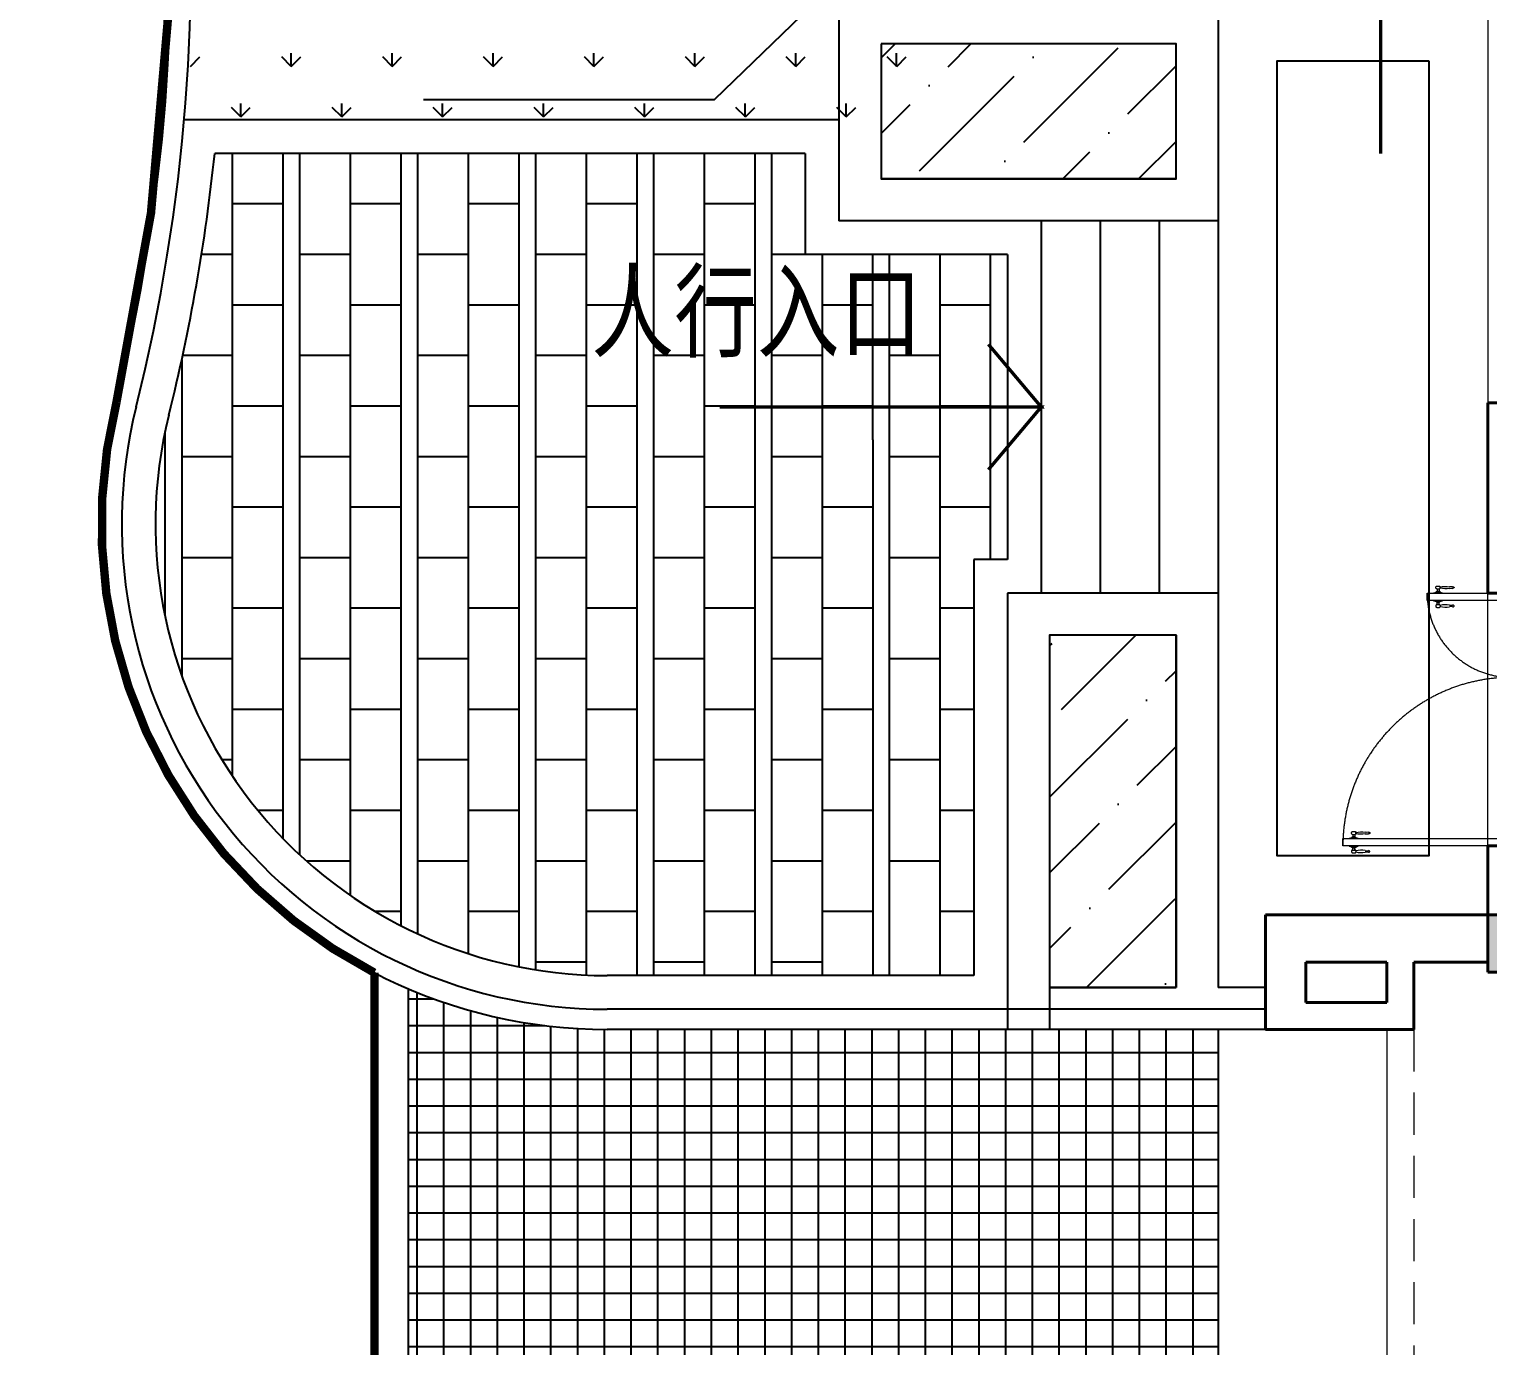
# Model space of a CAD drawing. Extents: x 141531 to 670160, y -200720 to 55914.
# Drawn here: x 497443 to 506098, y -177319 to -169504 of the extents above; entities that cross this region are included whole.
import ezdxf

# ---------------------------------------------------------------- set-up
doc = ezdxf.new("R2010")
doc.units = 0
doc.header["$LTSCALE"] = 1000
doc.header["$MEASUREMENT"] = 0
doc.linetypes.add('ACAD_ISO03W100', pattern=[30, 12, -18])
doc.linetypes.add('DASHED2', pattern=[0.375, 0.25, -0.125])
for name, color, linetype, lineweight in [('01.0墙体线', 7, 'CONTINUOUS', 40), ('02.1家具粗', 4, 'CONTINUOUS', 25), ('02.3家具细', 9, 'CONTINUOUS', 5), ('08.1窗外线', 2, 'CONTINUOUS', 18), ('09.0门用线', 5, 'CONTINUOUS', 15), ('13.1柱填充', 8, 'CONTINUOUS', 0), ('16.0分割线', 6, 'ACAD_ISO03W100', 13)]:
    doc.layers.add(name, color=color, linetype=linetype, lineweight=lineweight)
for name, color, linetype in [('WALL', 254, 'CONTINUOUS'), ('乔木标注', 10, 'CONTINUOUS'), ('填充', 3, 'CONTINUOUS'), ('文字22', 3, 'CONTINUOUS'), ('植物', 3, 'CONTINUOUS'), ('灌木', 86, 'CONTINUOUS'), ('灌木填充', 56, 'CONTINUOUS'), ('设计', 4, 'CONTINUOUS')]:
    doc.layers.add(name, color=color, linetype=linetype)
doc.styles.add('DIM_FONT', font='txt', dxfattribs={"width": 0.8})
doc.linetypes.add('ZIGZAG', pattern='A,0.0001,-0.2,[131,ltypeshp.shx,S=0.2,R=0,X=-0.2,Y=0],-0.4,[131,ltypeshp.shx,S=0.2,R=180,X=0.2,Y=0],-0.2', length=0.8001)
pattern_1 = [(45, (0, 0), (168.3798022700467, 617.3926083235043), [793.75, -158.75, 0, -158.75])]

# ---------------------------------------------------------------- blocks, each defined once
blk = doc.blocks.new('A$C501F2513')
at = {"layer": '02.3家具细', "ltscale": 1.4}
for p, q in [((-3.833022503647953, 6.037149595373194), (-3.833022503647953, -7.822850404612836)), ((6.06697749637533, 10.98714959537028), (1.116977496305481, 10.98714959537028)), ((11.01697749632876, 6.037149595373194), (11.01697749632876, -7.822850404612836)), ((11.01697749632876, 4.882149595374358), (23.39197749632876, 4.882149595374358)), ((23.39197749632876, 4.882149595374358), (23.39197749632876, -6.667850404614001)), ((25.8669774964219, 6.532149595397641), (25.04197749635205, 6.532149595397641)), ((29.9919774964219, 15.60714959540928), (25.8669774964219, 6.532149595397641)), ((25.8669774964219, 6.532149595397641), (25.8669774964219, -8.317850404637284)), ((32.46697749639861, 23.85714959540928), (29.9919774964219, 15.60714959540928)), ((29.9919774964219, 15.60714959540928), (29.9919774964219, -17.39285040459072)), ((32.46697749639861, 23.85714959540928), (32.46697749639861, -25.64285040459072)), ((34.1169774964219, 23.85714959540928), (32.46697749639861, 23.85714959540928)), ((34.1169774964219, 23.85714959540928), (34.1169774964219, -25.64285040459072)), ((6.06697749637533, -12.77285040460993), (1.116977496305481, -12.77285040460993)), ((11.01697749632876, -6.667850404614001), (23.39197749632876, -6.667850404614001)), ((25.8669774964219, -8.317850404637284), (25.04197749635205, -8.317850404637284)), ((25.8669774964219, -8.317850404637284), (29.9919774964219, -17.39285040459072)), ((29.9919774964219, -17.39285040459072), (32.46697749639861, -25.64285040459072)), ((32.46697749639861, -25.64285040459072), (34.1169774964219, -25.64285040459072))]:
    blk.add_line(p, q, dxfattribs=at)
for centre, radius, start, end in [((1.116977496305481, 6.037149595373194), 4.95, 90, 180), ((6.06697749637533, 6.037149595373194), 4.95, 0, 90), ((25.04197749635205, 4.882149595374358), 1.65, 90, 180), ((1.116977496305481, -7.822850404612836), 4.95, 180, 270), ((92.42430293106008, -41.41462192455947), 95.69419394001612, 162.5841223383593, 193.2636705393695), ((-55.37558677000925, -72.05166548432317), 55.34356482794254, 350.9748091379519, 9.025190862048088), ((6.06697749637533, -7.822850404612836), 4.95, 270, 0), ((-85.24034793768078, -41.41462192463223), 95.69419393947413, 346.7363294606305, 17.4158776616407), ((62.55954176280648, -72.05166548432317), 55.34356482794254, 170.9748091379519, 189.0251908620481), ((25.04197749635205, -6.667850404614001), 1.65, 180, 270), ((10.73796826601028, -81.45693154119363), 11.47800403445079, 176.385579439761, 216.2314630481624), ((3.591977496515028, -87.31828565352771), 2.305292850564911, 203.5941302076808, 336.4058697923192), ((-3.554013273213059, -81.45693154119363), 11.47800403445079, 323.7685369518376, 3.614420560239009)]:
    blk.add_arc(centre, radius, start, end, dxfattribs=at)
blk = doc.blocks.new('A$C05DC0E02')
at = {"layer": '09.0门用线', "ltscale": 0.1}
for p, q in [((-1411.04132651072, 833.2020762381289), (-1367.822935706121, 833.2020762381289)), ((-1411.04132651072, -166.797923761842), (-1411.04132651072, 833.2020762381289)), ((-1367.822935706121, 833.2020762381289), (-1367.822935706121, -166.797923761842)), ((45.74028268468101, -166.797923761842), (45.74028268468101, 333.2020762381289)), ((45.74028268468101, 333.2020762381289), (88.95867348928005, 333.2020762381289)), ((88.95867348928005, 333.2020762381289), (88.95867348928005, -166.797923761842)), ((-1367.822935706121, -166.797923761842), (-1411.04132651072, -166.797923761842)), ((88.95867348928005, -166.797923761842), (45.74028268468101, -166.797923761842))]:
    blk.add_line(p, q, dxfattribs=at)
at = {"layer": '09.0门用线', "linetype": 'ACAD_ISO03W100'}
for centre, radius, start, end in [((-1411.04132651072, -166.797923761842), 999.9999999999709, 0, 90), ((88.95867348928005, -166.797923761842), 499.9999999999709, 90, 180)]:
    blk.add_arc(centre, radius, start, end, dxfattribs=at)
at = {"layer": '02.1家具粗', "yscale": 1.080459770120797, "zscale": 1.080459770114943}
for p, xscale in [((-1447.90334817348, 769.339178974129), 1.080459770164452), ((-1330.96091404336, 769.339178974129), -1.080459770164452), ((8.87826102192048, 269.339178974129), 1.080459770164452), ((125.8206951520406, 269.339178974129), -1.080459770164452)]:
    blk.add_blockref('A$C501F2513', p, dxfattribs=dict(at, xscale=xscale))
blk = doc.blocks.new('A$C576C5176')
at = {"layer": '02.3家具细', "ltscale": 1.4}
for p, q in [((-302.8152165866923, 114.8684173713555), (-302.8152165866923, 99.89324495749315)), ((-292.118664862006, 120.2166932334658), (-297.4669407244073, 120.2166932334658)), ((-292.118664862006, 94.54496909538284), (-297.4669407244073, 94.54496909538284)), ((-286.7703889998375, 114.8684173713555), (-286.7703889998375, 99.89324495749315)), ((-286.7703889998375, 113.6204863368766), (-273.3996993439505, 113.6204863368766)), ((-286.7703889998375, 101.141175991972), (-273.3996993439505, 101.141175991972)), ((-273.3996993439505, 113.6204863368766), (-273.3996993439505, 101.141175991972)), ((-270.7255614127498, 115.4032449575898), (-271.61694072315, 115.4032449575898)), ((-270.7255614127498, 99.35841737125884), (-271.61694072315, 99.35841737125884)), ((-266.2686648608651, 125.2084173714393), (-270.7255614127498, 115.4032449575898)), ((-270.7255614127498, 115.4032449575898), (-270.7255614127498, 99.35841737125884)), ((-270.7255614127498, 99.35841737125884), (-266.2686648608651, 89.55324495746754)), ((-263.5945269296644, 134.1222104749468), (-266.2686648608651, 125.2084173714393)), ((-266.2686648608651, 125.2084173714393), (-266.2686648608651, 89.55324495746754)), ((-266.2686648608651, 89.55324495746754), (-263.5945269296644, 80.63945185396005)), ((-263.5945269296644, 134.1222104749468), (-263.5945269296644, 80.63945185396005)), ((-261.811768308864, 134.1222104749468), (-263.5945269296644, 134.1222104749468)), ((-261.811768308864, 134.1222104749468), (-261.811768308864, 80.63945185396005)), ((-218.5933775077574, 134.1222104749468), (-218.5933775077574, 80.63945185396005)), ((-218.5933775077574, 134.1222104749468), (-216.8106188869569, 134.1222104749468)), ((-216.8106188869569, 134.1222104749468), (-216.8106188869569, 80.63945185396005)), ((-216.8106188869569, 134.1222104749468), (-214.1364809557563, 125.2084173714393)), ((-214.1364809557563, 89.55324495746754), (-216.8106188869569, 80.63945185396005)), ((-214.1364809557563, 125.2084173714393), (-214.1364809557563, 89.55324495746754)), ((-214.1364809557563, 125.2084173714393), (-209.6795844038716, 115.4032449575898)), ((-209.6795844038716, 99.35841737125884), (-214.1364809557563, 89.55324495746754)), ((-209.6795844038716, 115.4032449575898), (-209.6795844038716, 99.35841737125884)), ((-209.6795844038716, 115.4032449575898), (-208.7882050934713, 115.4032449575898)), ((-209.6795844038716, 99.35841737125884), (-208.7882050934713, 99.35841737125884)), ((-193.6347568167839, 113.6204863368766), (-207.0054464726709, 113.6204863368766)), ((-207.0054464726709, 113.6204863368766), (-207.0054464726709, 101.141175991972)), ((-193.6347568167839, 101.141175991972), (-207.0054464726709, 101.141175991972)), ((-193.6347568167839, 114.8684173713555), (-193.6347568167839, 99.89324495749315)), ((-188.2864809546154, 120.2166932334658), (-182.938205092214, 120.2166932334658)), ((-188.2864809546154, 94.54496909538284), (-182.938205092214, 94.54496909538284)), ((-177.5899292299291, 114.8684173713555), (-177.5899292299291, 99.89324495749315)), ((-263.5945269296644, 80.63945185396005), (-261.811768308864, 80.63945185396005)), ((-216.8106188869569, 80.63945185396005), (-218.5933775077574, 80.63945185396005)), ((1153.966392608709, -385.1315826286445), (1153.966392608709, -400.1067550425068)), ((1164.662944333395, -379.7833067665342), (1159.314668470994, -379.7833067665342)), ((1164.662944333395, -405.4550309046172), (1159.314668470994, -405.4550309046172)), ((1170.011220195564, -385.1315826286445), (1170.011220195564, -400.1067550425068)), ((1170.011220195564, -386.3795136631234), (1183.38190985145, -386.3795136631234)), ((1170.011220195564, -398.858824008028), (1183.38190985145, -398.858824008028)), ((1183.38190985145, -386.3795136631234), (1183.38190985145, -398.858824008028)), ((1186.056047782651, -384.5967550424102), (1185.164668472251, -384.5967550424102)), ((1186.056047782651, -400.6415826287412), (1185.164668472251, -400.6415826287412)), ((1190.512944334536, -374.7915826285607), (1186.056047782651, -384.5967550424102)), ((1186.056047782651, -384.5967550424102), (1186.056047782651, -400.6415826287412)), ((1186.056047782651, -400.6415826287412), (1190.512944334536, -410.4467550425325)), ((1193.187082265737, -365.8777895250532), (1190.512944334536, -374.7915826285607)), ((1190.512944334536, -374.7915826285607), (1190.512944334536, -410.4467550425325)), ((1190.512944334536, -410.4467550425325), (1193.187082265737, -419.3605481460399)), ((1193.187082265737, -365.8777895250532), (1193.187082265737, -419.3605481460399)), ((1194.969840886537, -365.8777895250532), (1193.187082265737, -365.8777895250532)), ((1193.187082265737, -419.3605481460399), (1194.969840886537, -419.3605481460399)), ((1194.969840886537, -365.8777895250532), (1194.969840886537, -419.3605481460399)), ((1238.188231687644, -365.8777895250532), (1238.188231687644, -419.3605481460399)), ((1238.188231687644, -365.8777895250532), (1239.970990308444, -365.8777895250532)), ((1239.970990308444, -419.3605481460399), (1238.188231687644, -419.3605481460399)), ((1239.970990308444, -365.8777895250532), (1239.970990308444, -419.3605481460399)), ((1239.970990308444, -365.8777895250532), (1242.645128239645, -374.7915826285607)), ((1242.645128239645, -410.4467550425325), (1239.970990308444, -419.3605481460399)), ((1242.645128239645, -374.7915826285607), (1242.645128239645, -410.4467550425325)), ((1242.645128239645, -374.7915826285607), (1247.102024791529, -384.5967550424102)), ((1247.102024791529, -400.6415826287412), (1242.645128239645, -410.4467550425325)), ((1247.102024791529, -384.5967550424102), (1247.102024791529, -400.6415826287412)), ((1247.102024791529, -384.5967550424102), (1247.99340410193, -384.5967550424102)), ((1247.102024791529, -400.6415826287412), (1247.99340410193, -400.6415826287412)), ((1263.146852378617, -386.3795136631234), (1249.77616272273, -386.3795136631234)), ((1249.77616272273, -386.3795136631234), (1249.77616272273, -398.858824008028)), ((1263.146852378617, -398.858824008028), (1249.77616272273, -398.858824008028)), ((1263.146852378617, -385.1315826286445), (1263.146852378617, -400.1067550425068)), ((1268.495128240786, -379.7833067665342), (1273.843404103187, -379.7833067665342)), ((1268.495128240786, -405.4550309046172), (1273.843404103187, -405.4550309046172)), ((1279.191679965472, -385.1315826286445), (1279.191679965472, -400.1067550425068))]:
    blk.add_line(p, q, dxfattribs=at)
for centre, major_axis, ratio, start_param, end_param in [((-198.8130488708848, 63.59868722310057), (-73.11040534444976, 73.11040534444976), 0.9999999999987057, 0.4814337560893014, 1.016892885201016), ((-297.4669407244073, 114.8684173713555), (-3.781802129829884, 3.781802129829885), 0.9999999999873579, -0.7853981634037693, 0.785398163403769), ((-297.4669407244073, 99.89324495749315), (3.781802129829885, 3.781802129829885), 0.9999999999873579, 2.356194490186024, 3.926990816993563), ((-292.118664862006, 114.8684173713555), (-3.781802129811179, 3.781802129811179), 0.9999999999972504, 3.926990816988616, 5.497787143780763), ((-292.118664862006, 99.89324495749315), (3.781802129811178, 3.781802129811178), 0.9999999999972505, 3.926990816988616, 5.497787143780763), ((-390.77255671483, 63.59868722304236), (-73.11040534412048, 73.11040534412052), 0.9999999999985485, 3.695496095185117, 4.230955224296522), ((-271.61694072315, 113.6204863368766), (-1.260600709967548, 1.260600709967548), 0.9999999999978546, -0.785398163398521, 0.7853981633985208), ((-271.61694072315, 101.141175991972), (-1.260600709972119, 1.260600709972119), 0.9999999999906017, 0.7853981634021472, 2.356194490187645), ((-287.0718472485896, 20.3345825796132), (8.76920002088696, 8.76920002088696), 0.9999999999750133, 2.293110950853856, 2.988552813174677), ((-358.5048837276408, 30.49659418134252), (42.28250734092386, 42.28250734092386), 0.9999999999999997, 5.340267847624658, 5.655306439939618), ((-294.7928027930902, 14.00162526278291), (-1.761244729763416, 1.761244729763416), 0.999999999941614, 1.197193419680133, 3.515195560762942), ((-302.5137583377073, 20.3345825796132), (8.769200021084307, 8.769200021084306), 0.9999999999905024, 4.86542882079732, 5.560870683102338), ((-231.0807218587724, 30.49659418134252), (42.28250734092386, 42.28250734092386), 0.9999999999999997, 2.198675194034864, 2.513713786349824), ((1257.968560324516, -436.4013127768994), (-73.11040534444976, 73.11040534444976), 0.9999999999987057, 0.4814337560893014, 1.016892885201016), ((1257.968560324516, -436.4013127768994), (-73.11040534444976, 73.11040534444976), 0.9999999999987057, 0.4814337560893014, 1.016892885201016), ((1159.314668470994, -385.1315826286445), (-3.781802129829884, 3.781802129829885), 0.9999999999873579, -0.7853981634037693, 0.785398163403769), ((1159.314668470994, -385.1315826286445), (-3.781802129829884, 3.781802129829885), 0.9999999999873579, -0.7853981634037693, 0.785398163403769), ((1159.314668470994, -400.1067550425068), (3.781802129829885, 3.781802129829885), 0.9999999999873579, 2.356194490186024, 3.926990816993563), ((1159.314668470994, -400.1067550425068), (3.781802129829885, 3.781802129829885), 0.9999999999873579, 2.356194490186024, 3.926990816993563), ((1164.662944333395, -385.1315826286445), (-3.781802129811179, 3.781802129811179), 0.9999999999972504, 3.926990816988616, 5.497787143780763), ((1164.662944333395, -385.1315826286445), (-3.781802129811179, 3.781802129811179), 0.9999999999972504, 3.926990816988616, 5.497787143780763), ((1164.662944333395, -400.1067550425068), (3.781802129811178, 3.781802129811178), 0.9999999999972505, 3.926990816988616, 5.497787143780763), ((1164.662944333395, -400.1067550425068), (3.781802129811178, 3.781802129811178), 0.9999999999972505, 3.926990816988616, 5.497787143780763), ((1066.009052480571, -436.4013127769576), (-73.11040534412048, 73.11040534412052), 0.9999999999985485, 3.695496095185117, 4.230955224296522), ((1066.009052480571, -436.4013127769576), (-73.11040534412048, 73.11040534412052), 0.9999999999985485, 3.695496095185117, 4.230955224296522), ((1185.164668472251, -386.3795136631234), (-1.260600709967548, 1.260600709967548), 0.9999999999978546, -0.785398163398521, 0.7853981633985208), ((1185.164668472251, -386.3795136631234), (-1.260600709967548, 1.260600709967548), 0.9999999999978546, -0.785398163398521, 0.7853981633985208), ((1185.164668472251, -398.858824008028), (-1.260600709972119, 1.260600709972119), 0.9999999999906017, 0.7853981634021472, 2.356194490187645), ((1185.164668472251, -398.858824008028), (-1.260600709972119, 1.260600709972119), 0.9999999999906017, 0.7853981634021472, 2.356194490187645), ((1169.709761946811, -479.6654174203868), (8.76920002088696, 8.76920002088696), 0.9999999999750133, 2.293110950853856, 2.988552813174677), ((1169.709761946811, -479.6654174203868), (8.76920002088696, 8.76920002088696), 0.9999999999750133, 2.293110950853856, 2.988552813174677), ((1098.27672546776, -469.5034058186575), (42.28250734092386, 42.28250734092386), 0.9999999999999997, 5.340267847624658, 5.655306439939618), ((1098.27672546776, -469.5034058186575), (42.28250734092386, 42.28250734092386), 0.9999999999999997, 5.340267847624658, 5.655306439939618), ((1161.988806402311, -485.9983747372171), (-1.761244729763416, 1.761244729763416), 0.999999999941614, 1.197193419680133, 3.515195560762942), ((1161.988806402311, -485.9983747372171), (-1.761244729763416, 1.761244729763416), 0.999999999941614, 1.197193419680133, 3.515195560762942), ((1154.267850857694, -479.6654174203868), (8.769200021084307, 8.769200021084306), 0.9999999999905024, 4.86542882079732, 5.560870683102338), ((1154.267850857694, -479.6654174203868), (8.769200021084307, 8.769200021084306), 0.9999999999905024, 4.86542882079732, 5.560870683102338), ((1225.700887336629, -469.5034058186575), (42.28250734092386, 42.28250734092386), 0.9999999999999997, 2.198675194034864, 2.513713786349824), ((1225.700887336629, -469.5034058186575), (42.28250734092386, 42.28250734092386), 0.9999999999999997, 2.198675194034864, 2.513713786349824)]:
    blk.add_ellipse(centre, major_axis=major_axis, ratio=ratio, start_param=start_param, end_param=end_param, dxfattribs=at)
at = {"layer": '02.3家具细', "ltscale": 1.4, "extrusion": (0, 0, -1)}
for centre, major_axis, ratio, start_param, end_param in [((-208.7882050934713, 113.6204863368766), (1.260600709967548, 1.260600709967548), 0.9999999999978546, -0.785398163398521, 0.7853981633985208), ((-208.7882050934713, 101.141175991972), (1.260600709972119, 1.260600709972119), 0.9999999999906017, 0.7853981634021472, 2.356194490187645), ((-188.2864809546154, 114.8684173713555), (3.781802129811179, 3.781802129811179), 0.9999999999972504, 3.926990816988616, 5.497787143780763), ((-188.2864809546154, 99.89324495749315), (-3.781802129811178, 3.781802129811178), 0.9999999999972505, 3.926990816988616, 5.497787143780763), ((-182.938205092214, 114.8684173713555), (3.781802129829884, 3.781802129829885), 0.9999999999873579, -0.7853981634037693, 0.785398163403769), ((-182.938205092214, 99.89324495749315), (-3.781802129829885, 3.781802129829885), 0.9999999999873579, 2.356194490186024, 3.926990816993563), ((-177.8913874789141, 20.3345825796132), (-8.769200021084307, 8.769200021084306), 0.9999999999905024, 4.86542882079732, 5.560870683102338), ((-249.3244239578489, 30.49659418134252), (-42.28250734092386, 42.28250734092386), 0.9999999999999997, 2.198675194034864, 2.513713786349824), ((-185.6123430235311, 14.00162526278291), (1.761244729763416, 1.761244729763416), 0.999999999941614, 1.197193419680133, 3.515195560762942), ((-121.9002620889805, 30.49659418134252), (-42.28250734092386, 42.28250734092386), 0.9999999999999997, 5.340267847624658, 5.655306439939618), ((1247.99340410193, -386.3795136631234), (1.260600709967548, 1.260600709967548), 0.9999999999978546, -0.785398163398521, 0.7853981633985208), ((1247.99340410193, -386.3795136631234), (1.260600709967548, 1.260600709967548), 0.9999999999978546, -0.785398163398521, 0.7853981633985208), ((1247.99340410193, -398.858824008028), (1.260600709972119, 1.260600709972119), 0.9999999999906017, 0.7853981634021472, 2.356194490187645), ((1247.99340410193, -398.858824008028), (1.260600709972119, 1.260600709972119), 0.9999999999906017, 0.7853981634021472, 2.356194490187645), ((1268.495128240786, -385.1315826286445), (3.781802129811179, 3.781802129811179), 0.9999999999972504, 3.926990816988616, 5.497787143780763), ((1268.495128240786, -385.1315826286445), (3.781802129811179, 3.781802129811179), 0.9999999999972504, 3.926990816988616, 5.497787143780763), ((1268.495128240786, -400.1067550425068), (-3.781802129811178, 3.781802129811178), 0.9999999999972505, 3.926990816988616, 5.497787143780763), ((1268.495128240786, -400.1067550425068), (-3.781802129811178, 3.781802129811178), 0.9999999999972505, 3.926990816988616, 5.497787143780763), ((1273.843404103187, -385.1315826286445), (3.781802129829884, 3.781802129829885), 0.9999999999873579, -0.7853981634037693, 0.785398163403769), ((1273.843404103187, -385.1315826286445), (3.781802129829884, 3.781802129829885), 0.9999999999873579, -0.7853981634037693, 0.785398163403769), ((1273.843404103187, -400.1067550425068), (-3.781802129829885, 3.781802129829885), 0.9999999999873579, 2.356194490186024, 3.926990816993563), ((1273.843404103187, -400.1067550425068), (-3.781802129829885, 3.781802129829885), 0.9999999999873579, 2.356194490186024, 3.926990816993563), ((1278.890221716487, -479.6654174203868), (-8.769200021084307, 8.769200021084306), 0.9999999999905024, 4.86542882079732, 5.560870683102338), ((1278.890221716487, -479.6654174203868), (-8.769200021084307, 8.769200021084306), 0.9999999999905024, 4.86542882079732, 5.560870683102338), ((1207.457185237552, -469.5034058186575), (-42.28250734092386, 42.28250734092386), 0.9999999999999997, 2.198675194034864, 2.513713786349824), ((1207.457185237552, -469.5034058186575), (-42.28250734092386, 42.28250734092386), 0.9999999999999997, 2.198675194034864, 2.513713786349824), ((1271.16926617187, -485.9983747372171), (1.761244729763416, 1.761244729763416), 0.999999999941614, 1.197193419680133, 3.515195560762942), ((1271.16926617187, -485.9983747372171), (1.761244729763416, 1.761244729763416), 0.999999999941614, 1.197193419680133, 3.515195560762942), ((1334.88134710642, -469.5034058186575), (-42.28250734092386, 42.28250734092386), 0.9999999999999997, 5.340267847624658, 5.655306439939618), ((1334.88134710642, -469.5034058186575), (-42.28250734092386, 42.28250734092386), 0.9999999999999997, 5.340267847624658, 5.655306439939618)]:
    blk.add_ellipse(centre, major_axis=major_axis, ratio=ratio, start_param=start_param, end_param=end_param, dxfattribs=at)
at = {"layer": '02.3家具细', "ltscale": 1.4, "extrusion": (0, 0, -0.9999999999999998)}
for centre, major_axis, ratio, start_param, end_param in [((-89.63258910179138, 63.59868722304236), (73.11040534412048, 73.11040534412052), 0.9999999999985485, 3.695496095185117, 4.230955224296522), ((-281.5920969457366, 63.59868722310057), (73.11040534444976, 73.11040534444976), 0.9999999999987057, 0.4814337560893014, 1.016892885201016), ((-193.3332985680318, 20.3345825796132), (-8.76920002088696, 8.76920002088696), 0.9999999999750133, 2.293110950853856, 2.988552813174677), ((1367.14902009361, -436.4013127769576), (73.11040534412048, 73.11040534412052), 0.9999999999985485, 3.695496095185117, 4.230955224296522), ((1367.14902009361, -436.4013127769576), (73.11040534412048, 73.11040534412052), 0.9999999999985485, 3.695496095185117, 4.230955224296522), ((1175.189512249664, -436.4013127768994), (73.11040534444976, 73.11040534444976), 0.9999999999987057, 0.4814337560893014, 1.016892885201016), ((1175.189512249664, -436.4013127768994), (73.11040534444976, 73.11040534444976), 0.9999999999987057, 0.4814337560893014, 1.016892885201016), ((1263.448310627369, -479.6654174203868), (-8.76920002088696, 8.76920002088696), 0.9999999999750133, 2.293110950853856, 2.988552813174677), ((1263.448310627369, -479.6654174203868), (-8.76920002088696, 8.76920002088696), 0.9999999999750133, 2.293110950853856, 2.988552813174677)]:
    blk.add_ellipse(centre, major_axis=major_axis, ratio=ratio, start_param=start_param, end_param=end_param, dxfattribs=at)
at = {"layer": '09.0门用线', "ltscale": 0.1}
for p, q in [((-261.8117683106102, 172.208417371352), (-218.5933775060112, 172.208417371352)), ((-261.8117683106102, -827.7915826286189), (-261.8117683106102, 172.208417371352)), ((-218.5933775060112, 172.208417371352), (-218.5933775060112, -827.7915826286189)), ((1194.969840884791, -827.7915826286189), (1194.969840884791, -327.791582628648)), ((1194.969840884791, -327.791582628648), (1238.18823168939, -327.791582628648)), ((1238.18823168939, -327.791582628648), (1238.18823168939, -827.7915826286189))]:
    blk.add_line(p, q, dxfattribs=at)
at = {"layer": '09.0门用线', "linetype": 'ACAD_ISO03W100'}
for centre, radius, start, end in [((-261.8117683106102, -827.7915826286189), 999.9999999999709, 0, 90), ((1238.18823168939, -827.7915826286189), 499.9999999999709, 90, 180)]:
    blk.add_arc(centre, radius, start, end, dxfattribs=at)
at = {"layer": '02.1家具粗'}
blk.add_blockref('A$C05DC0E02', (1149.22955820011, -660.9936588667915), dxfattribs=at)
blk = doc.blocks.new('sssss')
at = {"layer": '13.1柱填充'}
blk.add_hatch(color=256, dxfattribs=at).paths.add_polyline_path([(-8257.153109619045, -1680.038606155751), (-7817.153109619044, -1680.038606155751), (-7817.153109619044, -1340.038606183458), (-8257.153109619045, -1340.038606183458)])
at = {"layer": '01.0墙体线'}
for p, q in [((-8257.153109619045, 1699.961393816542), (-8257.153109619045, 569.9613938165421)), ((-8257.153109619045, 1699.961393816542), (-7977.153109619045, 1699.961393816542)), ((-8257.153109619045, 569.9613938165421), (-7977.153109619045, 569.9613938165421)), ((-8257.153109619045, -930.0386061834579), (-8257.153109619045, -1340.038606183458)), ((-9577.15310961887, -1340.038606183429), (-8257.153109619045, -1340.038606183458)), ((-9337.153109619045, -1860.038606183691), (-9337.153109619045, -1620.038606183691)), ((-8857.153109619045, -1620.038606183691), (-9337.153109619045, -1620.038606183691)), ((-8857.153109619045, -1620.038606183691), (-8857.153109619045, -1860.038606183691)), ((-8697.153109618928, -1620.038606183691), (-8697.153109618928, -2020.038606183691)), ((-8697.153109619045, -1620.038606183458), (-8257.153109619045, -1620.038606183458)), ((-8697.153109618928, -2020.038606183458), (-8697.153109618928, -1620.038606183458)), ((-8857.153109619045, -1860.038606183691), (-9337.153109619045, -1860.038606183691)), ((-8697.153109618928, -2020.038606183691), (-9577.153109618928, -2020.038606183691)), ((-8697.153109618928, -2020.038606183458), (-8857.153109619045, -2020.038606183458))]:
    blk.add_line(p, q, dxfattribs=at)
at = {"layer": '01.0墙体线', "ltscale": 0.1}
for p, q in [((-8257.153109619045, -930.0386061834579), (-7977.153109619045, -930.0386061834579)), ((-9577.153109618928, -2020.038606183691), (-9577.153109618928, -1340.038606183458))]:
    blk.add_line(p, q, dxfattribs=at)
at = {"layer": '01.0墙体线'}
blk.add_lwpolyline([(-8257.153109619045, -1680.038606155751), (-8257.153109619045, -1340.038606183458), (-7817.153109619045, -1340.038606183458), (-7817.153109619045, -1680.038606155751)], close=True, dxfattribs=at)
at = {"layer": '08.1窗外线', "linetype": 'ACAD_ISO03W100'}
blk.add_line((-8257.153109619045, 4079.961393816542), (-8257.153109619045, 1699.961393816542), dxfattribs=at)
at = {"layer": '09.0门用线', "ltscale": 0.1}
blk.add_line((-8857.153109619045, -2020.038606183458), (-8857.153109618346, -7240.038606183458), dxfattribs=at)
at = {"layer": '09.0门用线', "linetype": 'DASHED2'}
blk.add_line((-8697.153109618928, -2020.038606183691), (-8697.153109618928, -7240.038606183458), dxfattribs=at)
at = {"layer": '16.0分割线'}
blk.add_line((-8257.153109619045, -930.0386061834579), (-8257.153109619045, 569.9613938165421), dxfattribs=at)
at = {"layer": '02.1家具粗', "rotation": 90}
blk.add_blockref('A$C576C5176', (-8944.944692247664, -668.2268378728477), dxfattribs=at)

msp = doc.modelspace()

# ---------------------------------------------------------------- hatches: boundary and pattern name
at = {"layer": '填充'}
h = msp.add_hatch(dxfattribs=at)
h.set_pattern_fill('ANSI37', color=8, scale=100, angle=45, style=0)
h.set_pattern_definition([(90, (0, 0), (-158.75, 1.4210854715202e-14), []), (180, (0, 0), (-1.4210854715202e-14, -158.75), [])])
edge = h.paths.add_edge_path()
edge.add_line((504497.7224625299, -175441.4382965859), (504497.7224624599, -181021.438296586))
edge.add_line((504497.7224624599, -181021.438296586), (499691.3151456679, -181021.4382965859))
edge.add_line((499691.315145668, -181021.4382965859), (499691.315145668, -175199.2236529225))
edge.add_arc((500872.2554186605, -172441.4382965852), 3000.000000000735, 246.8183975043828, 269.9999999999966)
edge.add_line((500872.2554186602, -175441.4382965859), (504497.7224625299, -175441.4382965859))
at = {"layer": '植物'}
h = msp.add_hatch(dxfattribs=at)
h.set_pattern_fill('GRASS', color=8, scale=150, style=0)
h.set_pattern_definition([(90, (0, 0), (-299.3386424999999, 299.3386425), [79.374198, -519.303045]), (45, (0, 0), (-299.3388465244531, 299.3388465244531), [79.374198, -343.954845]), (135, (0, 0), (-299.3388465244531, -299.3388465244531), [79.374198, -343.954845])])
edge = h.paths.add_edge_path()
edge.add_arc((498758.1823358294, -171287.5875389101), 4271.587920416566, 16.96154157083675, 97.34307294513467)
edge.add_arc((486306.395663544, -169227.4022066712), 12103.11811225918, -3.8565325431284805, 10.359213207922778, ccw=False)
edge.add_line((498382.1073727399, -170041.4382965856), (502843.9595480257, -170041.4382965856))
at = {"layer": '灌木填充', "ltscale": 0.3}
h = msp.add_hatch(dxfattribs=at)
h.set_pattern_fill('ANSI36', color=56, scale=200, style=0)
h.set_pattern_definition(pattern_1)
h.paths.add_polyline_path([(502497.7224626117, -169591.4382954582), (502497.7224626115, -170391.4382954582), (504247.7224626119, -170391.4382954584), (504247.722462612, -169591.4382954583)])
h = msp.add_hatch(dxfattribs=at)
h.set_pattern_fill('ANSI36', color=56, scale=200, style=0)
h.set_pattern_definition(pattern_1)
h.paths.add_polyline_path([(504247.7224626115, -175191.4382965859), (504247.7224626115, -173101.4382965856), (503497.7224626117, -173101.4382965856), (503497.7224626115, -175191.4382965859)])

# ---------------------------------------------------------------- linework, layer by layer
at = {"layer": 'WALL', "color": 1}
for p, q in [((504777.722462612, -175321.4382965859), (500872.2554186604, -175321.4382965859)), ((504777.722462612, -175441.4382965859), (500872.2554186604, -175441.4382965859))]:
    msp.add_line(p, q, dxfattribs=at)
for centre, radius, start, end in [((487405.8851272574, -169090.3001298104), 10997.07663155319, 346.025659658609, 60.53015657154879), ((487405.8851272574, -169090.3001298104), 10877.07663155319, 346.025659658609, 60.53015657154879), ((500872.2554186602, -172441.4382965859), 3000, 166.025659658609, 270), ((500872.2554186602, -172441.4382965859), 2880, 166.025659658609, 270)]:
    msp.add_arc(centre, radius, start, end, dxfattribs=at)
at = {"layer": '乔木标注', "ltscale": 0.3}
msp.add_lwpolyline([(501715.502874713, -165649.0205963784), (503607.3890706622, -166908.1262707399), (503176.0555264856, -168308.8640034073), (501507.9889582949, -169923.2779254733), (499782.6082971526, -169923.2779254733)], dxfattribs=at)
at = {"layer": '填充', "color": 8}
for p, q in [((504497.7224626117, -170041.4382965856), (504497.7224626116, -172851.4382965856)), ((502047.7224626116, -170241.4382965856), (498543.6320274997, -170241.4382965856)), ((498647.7224626117, -170241.4382965854), (498647.7224626116, -173936.0463145803)), ((498647.722462612, -170241.4382965857), (498647.7224626119, -173936.0463145806)), ((498947.7224626119, -170241.4382965855), (498947.7224626116, -174306.5315653215)), ((499047.7224626119, -170241.4382965855), (499047.7224626116, -174404.4664401163)), ((499347.7224626119, -170241.4382965855), (499347.7224626116, -174645.5706124693)), ((499347.722462612, -170241.4382965855), (499347.7224626119, -174645.5706124694)), ((499647.7224626119, -170241.4382965855), (499647.7224626116, -174825.3256763819)), ((499747.7224626119, -170241.4382965855), (499747.7224626116, -174874.0964375421)), ((500047.7224626119, -170241.4382965855), (500047.7224626116, -174991.4471993918)), ((500047.722462612, -170241.4382965856), (500047.7224626119, -174991.4471993919)), ((500347.7224626119, -170241.4382965855), (500347.7224626116, -175069.6059430687)), ((500447.7224626119, -170241.4382965855), (500447.7224626116, -175087.6000016275)), ((500747.7224626119, -170241.4382965855), (500747.7224626116, -172141.4382965857)), ((500747.7224626121, -170241.4382965857), (500747.7224626119, -172141.4382965857)), ((501047.7224626119, -170241.4382965856), (501047.7224626117, -172141.4382965857)), ((501147.7224626119, -170241.4382965856), (501147.7224626117, -172141.4382965857)), ((501447.7224626119, -170241.4382965856), (501447.7224626116, -175121.4382965858)), ((501447.7224626121, -170241.4382965857), (501447.7224626117, -175121.4382965859)), ((501747.7224626119, -170241.4382965856), (501747.7224626116, -175121.4382965859)), ((501847.7224626119, -170241.4382965856), (501847.7224626116, -175121.4382965859)), ((502047.7224626116, -170241.4382965856), (502047.7224626116, -170841.4382954583)), ((498947.7224626119, -170541.4382965857), (498647.7224626119, -170541.4382965857)), ((499647.7224626119, -170541.4382965856), (499347.7224626119, -170541.4382965856)), ((500347.7224626119, -170541.4382965856), (500047.7224626119, -170541.4382965856)), ((501047.7224626119, -170541.4382965857), (500747.7224626119, -170541.4382965857)), ((501747.7224626119, -170541.4382965857), (501447.7224626119, -170541.4382965857)), ((498647.7224626119, -170841.4382965857), (498465.1816787446, -170841.4382965857)), ((499347.7224626119, -170841.4382965856), (499047.7224626119, -170841.4382965856)), ((500047.7224626119, -170841.4382965856), (499747.7224626119, -170841.4382965856)), ((500747.722462612, -170841.4382965857), (500447.7224626119, -170841.4382965857)), ((501447.722462612, -170841.4382965857), (501147.7224626119, -170841.4382965857)), ((502047.7224626116, -170841.4382965857), (501847.7224626116, -170841.4382965857)), ((503247.7224626117, -170841.4382954583), (502047.7224626116, -170841.4382954583)), ((502147.7224626119, -170841.4382954583), (502147.7224626116, -175121.4382965859)), ((502447.7224626116, -171941.4382965856), (502447.7224626116, -170841.4382954583)), ((502547.7224626116, -175121.4382965859), (502547.7224626116, -170841.4382954583)), ((502847.7224626116, -175121.4382965859), (502847.7224626116, -170841.4382954583)), ((503147.7224626116, -172651.4382965857), (503147.7224626116, -170841.4382954583)), ((503247.7224626117, -170841.4382954583), (503247.7224626116, -172651.4382965857)), ((498947.7224626119, -171141.4382965857), (498647.7224626119, -171141.4382965857)), ((499647.7224626119, -171141.4382965856), (499347.7224626119, -171141.4382965856)), ((500347.7224626119, -171141.4382965856), (500047.7224626119, -171141.4382965856)), ((501047.7224626119, -171141.4382965857), (500747.7224626119, -171141.4382965857)), ((501747.7224626119, -171141.4382965857), (501447.7224626119, -171141.4382965857)), ((502447.7224626116, -171141.4382965857), (502147.7224626117, -171141.4382965857)), ((503147.7224626116, -171141.4382965857), (502847.7224626117, -171141.4382965857)), ((498647.7224626119, -171441.4382965857), (498347.7224626119, -171441.4382965857)), ((499347.7224626119, -171441.4382965856), (499047.7224626119, -171441.4382965856)), ((500047.7224626119, -171441.4382965856), (499747.7224626119, -171441.4382965856)), ((500747.722462612, -171441.4382965857), (500447.7224626119, -171441.4382965857)), ((501447.722462612, -171441.4382965857), (501147.7224626119, -171441.4382965857)), ((502147.7224626119, -171441.4382965857), (501847.7224626116, -171441.4382965857)), ((502847.7224626119, -171441.4382965857), (502547.7224626116, -171441.4382965857)), ((498347.7224626117, -171467.4246153015), (498347.7224626116, -173340.956697634)), ((498947.7224626119, -171741.4382965857), (498647.7224626119, -171741.4382965857)), ((499647.7224626119, -171741.4382965856), (499347.7224626119, -171741.4382965856)), ((500347.7224626119, -171741.4382965856), (500047.7224626119, -171741.4382965856)), ((501047.7224626119, -171741.4382965857), (500747.7224626119, -171741.4382965857)), ((501747.7224626119, -171741.4382965857), (501447.7224626119, -171741.4382965857)), ((502447.7224626116, -171741.4382965857), (502147.7224626117, -171741.4382965857)), ((503147.7224626116, -171741.4382965857), (502847.7224626117, -171741.4382965857)), ((498247.7224626117, -171899.0115617957), (498247.7224626117, -172983.8650313758)), ((502447.7224626116, -171941.4382965856), (502447.7224626116, -175121.4382965859)), ((498647.7224626119, -172041.4382965857), (498347.7224626119, -172041.4382965857)), ((499347.7224626119, -172041.4382965856), (499047.7224626119, -172041.4382965856)), ((500047.7224626119, -172041.4382965856), (499747.7224626119, -172041.4382965856)), ((500747.722462612, -172041.4382965857), (500447.7224626119, -172041.4382965857)), ((501447.722462612, -172041.4382965857), (501147.7224626119, -172041.4382965857)), ((502147.7224626119, -172041.4382965857), (501847.7224626116, -172041.4382965857)), ((502847.7224626119, -172041.4382965857), (502547.7224626116, -172041.4382965857)), ((500747.7224626119, -172141.4382965857), (500747.7224626117, -175121.4382965859)), ((500747.7224626116, -172141.4382965857), (500747.7224626116, -175118.543364165)), ((501047.7224626116, -172141.4382965857), (501047.7224626116, -175121.4382965858)), ((501147.7224626116, -172141.4382965857), (501147.7224626116, -175121.4382965858)), ((498947.7224626119, -172341.4382965857), (498647.7224626119, -172341.4382965857)), ((499647.7224626119, -172341.4382965856), (499347.7224626119, -172341.4382965856)), ((500347.7224626119, -172341.4382965856), (500047.7224626119, -172341.4382965856)), ((501047.7224626121, -172341.4382965857), (500747.7224626121, -172341.4382965857)), ((501747.7224626119, -172341.4382965857), (501447.7224626119, -172341.4382965857)), ((502447.7224626116, -172341.4382965857), (502147.7224626117, -172341.4382965857)), ((503147.7224626116, -172341.4382965857), (502847.7224626117, -172341.4382965857)), ((498647.7224626119, -172641.4382965857), (498347.7224626119, -172641.4382965857)), ((499347.7224626119, -172641.4382965856), (499047.7224626119, -172641.4382965856)), ((500047.7224626119, -172641.4382965856), (499747.7224626119, -172641.4382965856)), ((500747.722462612, -172641.4382965857), (500447.7224626119, -172641.4382965857)), ((501447.722462612, -172641.4382965857), (501147.7224626119, -172641.4382965857)), ((502147.7224626119, -172641.4382965857), (501847.7224626116, -172641.4382965857)), ((502847.7224626119, -172641.4382965857), (502547.7224626116, -172641.4382965857)), ((503247.7224626119, -172651.4382965856), (503047.7224626119, -172651.4382965856)), ((503047.7224626119, -172651.4382965856), (503047.7224626116, -175121.4382965859)), ((498947.7224626119, -172941.4382965857), (498647.7224626119, -172941.4382965857)), ((499647.7224626119, -172941.4382965856), (499347.7224626119, -172941.4382965856)), ((500347.7224626119, -172941.4382965856), (500047.7224626119, -172941.4382965856)), ((501047.7224626119, -172941.4382965857), (500747.7224626119, -172941.4382965857)), ((501747.7224626119, -172941.4382965857), (501447.7224626119, -172941.4382965857)), ((502447.7224626116, -172941.4382965857), (502147.7224626116, -172941.4382965857)), ((503047.7224626119, -172941.4382965857), (502847.7224626117, -172941.4382965857)), ((498647.7224626119, -173241.4382965857), (498347.7224626119, -173241.4382965857)), ((499347.7224626119, -173241.4382965856), (499047.7224626119, -173241.4382965856)), ((500047.7224626119, -173241.4382965856), (499747.7224626119, -173241.4382965856)), ((500747.722462612, -173241.4382965857), (500447.7224626119, -173241.4382965857)), ((501447.722462612, -173241.4382965857), (501147.7224626119, -173241.4382965857)), ((502147.7224626119, -173241.4382965857), (501847.7224626116, -173241.4382965857)), ((502847.7224626119, -173241.4382965857), (502547.7224626117, -173241.4382965857)), ((498947.7224626119, -173541.4382965857), (498647.7224626119, -173541.4382965857)), ((499647.7224626119, -173541.4382965856), (499347.7224626119, -173541.4382965856)), ((500347.7224626119, -173541.4382965856), (500047.7224626119, -173541.4382965856)), ((501047.7224626119, -173541.4382965857), (500747.7224626119, -173541.4382965857)), ((501747.7224626119, -173541.4382965857), (501447.7224626119, -173541.4382965857)), ((502447.7224626116, -173541.4382965857), (502147.7224626116, -173541.4382965857)), ((503047.7224626117, -173541.4382965857), (502847.7224626119, -173541.4382965857)), ((498647.7224626119, -173841.4382965857), (498586.9983215265, -173841.4382965857)), ((499347.7224626119, -173841.4382965856), (499047.7224626119, -173841.4382965856)), ((500047.7224626119, -173841.4382965856), (499747.7224626119, -173841.4382965856)), ((500747.722462612, -173841.4382965857), (500447.7224626119, -173841.4382965857)), ((501447.722462612, -173841.4382965857), (501147.7224626119, -173841.4382965857)), ((502147.7224626119, -173841.4382965857), (501847.7224626116, -173841.4382965857)), ((502847.7224626119, -173841.4382965857), (502547.7224626119, -173841.4382965857)), ((498947.7224626119, -174141.4382965857), (498800.4446164874, -174141.4382965857)), ((499647.7224626119, -174141.4382965856), (499347.7224626119, -174141.4382965856)), ((500347.7224626119, -174141.4382965856), (500047.7224626119, -174141.4382965856)), ((501047.7224626119, -174141.4382965857), (500747.7224626119, -174141.4382965857)), ((501747.7224626119, -174141.4382965857), (501447.7224626119, -174141.4382965857)), ((502447.7224626116, -174141.4382965857), (502147.7224626116, -174141.4382965857)), ((503047.7224626117, -174141.4382965857), (502847.7224626119, -174141.4382965857)), ((499347.7224626119, -174441.4382965856), (499088.3271689817, -174441.4382965856)), ((500047.7224626119, -174441.4382965856), (499747.7224626119, -174441.4382965856)), ((500747.722462612, -174441.4382965857), (500447.7224626119, -174441.4382965857)), ((501447.722462612, -174441.4382965857), (501147.7224626119, -174441.4382965857)), ((502147.7224626119, -174441.4382965857), (501847.7224626116, -174441.4382965857)), ((502847.722462612, -174441.4382965857), (502547.7224626119, -174441.4382965857)), ((499647.7224626119, -174741.4382965856), (499496.6101155385, -174741.4382965856)), ((500347.7224626119, -174741.4382965856), (500047.7224626119, -174741.4382965856)), ((501047.7224626119, -174741.4382965857), (500747.7224626119, -174741.4382965857)), ((501747.7224626119, -174741.4382965857), (501447.7224626119, -174741.4382965857)), ((502447.7224626116, -174741.4382965857), (502147.7224626116, -174741.4382965857)), ((503047.7224626116, -174741.4382965857), (502847.7224626119, -174741.4382965857)), ((500747.722462612, -175041.4382965857), (500447.7224626119, -175041.4382965857)), ((501447.722462612, -175041.4382965857), (501147.7224626119, -175041.4382965857)), ((502147.7224626119, -175041.4382965857), (501847.7224626116, -175041.4382965857)), ((503047.7224626116, -175121.4382965859), (500872.2554186604, -175121.4382965859))]:
    msp.add_line(p, q, dxfattribs=at)
msp.add_lwpolyline([(505747.7224626121, -169691.438296339), (505747.7224626119, -174411.4382965856), (504847.7224626116, -174411.4382965856), (504847.7224626119, -169691.4382957049)], close=True, dxfattribs=at)
for centre, radius, start, end in [((487405.8851272574, -169090.3001298104), 11197.07663155319, 346.025659658609, 354.0991653128444), ((500872.2554186602, -172441.4382965859), 2680, 166.025659658609, 270)]:
    msp.add_arc(centre, radius, start, end, dxfattribs=at)
at = {"layer": '文字22', "const_width": 19.99999999999999}
for points in [[(505462.0428333376, -170242.2495921255), (505462.0428333377, -168334.2879362146), (505089.8742139011, -168647.7156914517)], [(505462.0428333376, -170242.2495921255), (505462.0428333377, -168334.2879362146), (505834.2114527744, -168647.715691452)], [(501539.7608067008, -171746.4382960218), (503447.7224626116, -171746.438296022), (503134.2947073745, -171374.2696765853)], [(501539.7608067008, -171746.4382960218), (503447.7224626116, -171746.438296022), (503134.2947073743, -172118.6069154586)]]:
    msp.add_lwpolyline(points, dxfattribs=at)
at = {"layer": '灌木', "linetype": 'ZIGZAG', "ltscale": 0.2}
for points in [[(502497.7224626117, -169591.4382954582), (502497.7224626115, -170391.4382954582), (504247.7224626119, -170391.4382954584), (504247.722462612, -169591.4382954583)], [(504247.7224626115, -175191.4382965859), (504247.7224626115, -173101.4382965856), (503497.7224626117, -173101.4382965856), (503497.7224626115, -175191.4382965859)]]:
    msp.add_lwpolyline(points, close=True, dxfattribs=at)
at = {"layer": '设计'}
for p, q in [((502247.7224626116, -169341.4382954583), (502247.7224626116, -170641.4382954583)), ((504497.7224626119, -169341.4382954583), (504497.7224626117, -173015.6493352447)), ((504247.7224626119, -169591.4382954583), (502497.7224626116, -169591.4382954582)), ((502497.7224626116, -169591.4382954582), (502497.7224626116, -170391.4382954582)), ((504247.7224626119, -170391.4382954583), (504247.7224626119, -169591.4382954583)), ((502247.7224626116, -170041.4382965856), (498361.7525337186, -170041.4382965856)), ((504247.7224626119, -170391.4382954583), (502497.7224626116, -170391.4382954582)), ((504497.7224626119, -170641.4382954583), (502247.7224626116, -170641.4382954583)), ((503447.7224626117, -170641.4382954583), (503447.7224626116, -172851.4382965856)), ((503797.7224626119, -170641.4382954583), (503797.7224626116, -172851.4382965856)), ((504147.7224626119, -170641.4382954583), (504147.7224626116, -172851.4382965856)), ((504497.7224626116, -172851.4382965856), (503247.7224626117, -172851.4382965856)), ((503247.7224626119, -172851.4382965856), (503247.7224626116, -175441.4382965859)), ((504497.7224626116, -172851.4382965856), (504497.7224626116, -175191.4382965859)), ((504247.7224626119, -173101.4382965856), (503497.7224626119, -173101.4382965856)), ((503497.7224626119, -173101.4382965856), (503497.7224626116, -175441.4382965859)), ((504247.7224626119, -173101.4382965856), (504247.7224626116, -175191.4382965859)), ((504247.7224626114, -175191.4382965859), (503497.7224626115, -175191.4382965859)), ((504777.722462612, -175191.4382965859), (504497.7224626116, -175191.4382965859)), ((504777.722462612, -175441.4382965859), (503247.7224626114, -175441.4382965859)), ((504497.7224626116, -175441.4382965859), (504497.7224626117, -180661.4382965857))]:
    msp.add_line(p, q, dxfattribs=at)
at = {"layer": '设计', "color": 144}
for p, q in [((499491.3151456679, -175104.7077088737), (499491.3151456679, -181021.438296586)), ((499691.315145668, -175199.2236529225), (499691.3151456679, -181021.438296586))]:
    msp.add_line(p, q, dxfattribs=at)
at = {"layer": '设计', "color": 6, "linetype": 'DASHED2', "const_width": 50}
msp.add_lwpolyline([(536634.2951031105, -184941.5608312406), (491123.7403449932, -184941.5608312406, -0.4767578017817252), (493899.5750636456, -181141.438296586), (499491.3151456679, -181141.438296586), (499491.3151456679, -175104.7077088737, -0.3470973349876543), (497961.0435008364, -171716.9763103369, 0.1410627868452101), (497601.7495946769, -164969.6154534165), (527686.4590203655, -142767.4923980049)], format="xyb", dxfattribs=at)

# ---------------------------------------------------------------- block references
at = {"layer": '设计'}
msp.add_blockref('sssss', (514354.875572231, -173421.3996904022), dxfattribs=at)

# ---------------------------------------------------------------- texts
at = {"layer": '文字22', "insert": (500778.1629500613, -170953.583370572), "char_height": 450, "width": 2019.511917451397, "attachment_point": 1, "style": 'DIM_FONT'}
msp.add_mtext('{\\fSimSun|b0|i0|c134|p2;人行入口}', dxfattribs=at)

doc.saveas('drawing.dxf')
